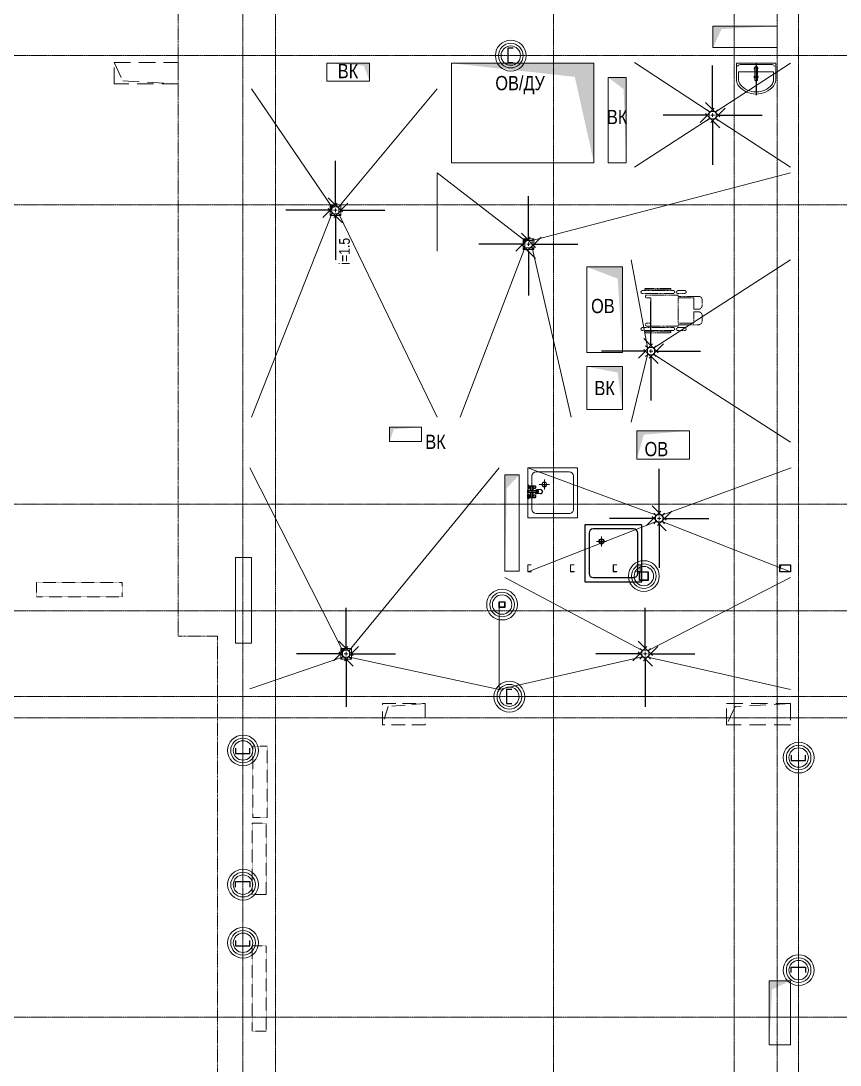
# Model space of a CAD drawing. Header units: millimetres. Extents: x -65509 to 912790, y 446 to 713294.
# Drawn here: x 159882 to 171382, y 302401 to 317061 of the extents above; entities that cross this region are included whole.
import ezdxf

# ---------------------------------------------------------------- set-up
doc = ezdxf.new("R2010")
doc.units = ezdxf.units.MM
for name, pattern in [('CENTER2', [28.575000000000003, 19.05, -3.175, 3.175, -3.175]), ('DASHED', [19.049999999999997, 12.7, -6.35]), ('HIDDEN', [9.524999999999999, 6.35, -3.175]), ('HIDDEN2', [4.762499999999999, 3.175, -1.5875])]:
    doc.linetypes.add(name, pattern=pattern)
doc.layers.get('Defpoints').update_dxf_attribs({"color": 250})
for name, color, linetype, lineweight in [('АИ_Оборудование', 250, 'Continuous', 25), ('АИ_Сантехника', 4, 'Continuous', 0), ('АР_Отверстия', 250, 'Continuous', 9), ('АР_Сантехника_МГН', 4, 'Continuous', 0), ('ВК_Шахты', 250, 'Continuous', 9), ('КМ_Фахверки', 250, 'Continuous', 25), ('ОВ_Классы', 250, 'Continuous', 0), ('ОВ_Кондиционирование', 250, 'Continuous', 25), ('ОВ_Шахты', 250, 'Continuous', 5), ('РД_Оси_100', 250, 'Continuous', 0), ('РД_Разуклонка к трапам', 124, 'Continuous', 0)]:
    doc.layers.add(name, color=color, linetype=linetype, lineweight=lineweight)
doc.layers.add('АР_Делит', color=250, linetype='Continuous', lineweight=0, plot=False)
doc.layers.add('АР_Отопительные приборы', color=1, linetype='HIDDEN2', lineweight=0, true_color=0xff0000)
doc.styles.add('style1', font='ARIALN.TTF')
doc.dimstyles.new('scale_100', dxfattribs={"dimtxt": 250, "dimasz": 125, "dimexe": 60, "dimexo": 100, "dimgap": 30, "dimtad": 1, "dimdec": 0, "dimdsep": 46, "dimtxsty": 'style1', "dimblk": 'OBLIQUE', "dimcen": 150, "dimdle": 60, "dimclrd": 256, "dimclre": 256, "dimclrt": 256, "dimadec": 0, "dimazin": 0, "dimtfac": 1, "dimtdec": 0, "dimtmove": 1, "dimatfit": 3, "dimldrblk": 'OBLIQUE', "dimfxl": 1, "dimtolj": 1, "dimtzin": 0, "dimarcsym": 0})

# ---------------------------------------------------------------- blocks, each defined once
blk = doc.blocks.new('_Oblique')
at = {"color": 0, "linetype": 'ByBlock', "lineweight": -2}
blk.add_line((-0.5, -0.5), (0.5, 0.5), dxfattribs=at)
blk = doc.blocks.new('A$Cd7e03b91')
at = {"layer": 'РД_Разуклонка к трапам', "lineweight": 0}
for p, q in [((-100, 100), (-150, 150)), ((-50, 0), (50, 0)), ((0, -50), (0, 50)), ((100, 100), (150, 150)), ((-100, -100), (-150, -150)), ((100, -100), (150, -150))]:
    blk.add_line(p, q, dxfattribs=at)
blk.add_lwpolyline([(-100, 100), (100, 100), (100, -100), (-100, -100), (-100, 100)], dxfattribs=at)
blk.add_lwpolyline([(-100, 100), (100, 100), (100, -100), (-100, -100), (-100, 100)], dxfattribs=at)
blk = doc.blocks.new('otv пунктир')
at = {"linetype": 'HIDDEN', "ltscale": 0.07}
blk.add_lwpolyline([(0, 0), (0, 1), (1, 1), (1, 0)], close=True, dxfattribs=at)
blk.add_lwpolyline([(0, 1), (0.1346485690010013, 0.1365770192314812), (1, 0)], dxfattribs=at)
blk = doc.blocks.new('СОШ_2200_АР_ОСИ_М100_28.05.24')
at = {"layer": 'АР_Делит', "color": 5, "linetype": 'DASHED'}
blk.add_lwpolyline([(114955.0000000006, 135155), (114955.0000000003, -355.000000000844), (93595.0364531807, -355), (93595.0364531807, 13854.99999999997), (94145, 13854.99999999997), (94145, 68319.99991821285), (66055, 68319.99991821285), (66055, 13857.73031232829), (83455, 13857.73031232829), (83455, -355.0000000000291), (45245, -355.0000000004948), (45245.00000000003, 13145.00000000018), (44694.99999999991, 13145.00000000018), (44694.99999999991, 26755.00000000066), (45245, 26755.00000000087), (45245, 68319.99999999974), (20455.00000000081, 68319.9999999995), (20454.99993193266, 26754.99999999997), (27955, 26755.0000000009), (27955, 13145.0000000002), (-355.000000000291, 13144.99999999985), (-355.000000000291, 100855.0000081791)], dxfattribs=at)
at = {"layer": 'РД_Оси_100', "linetype": 'CENTER2'}
for p, q in [((49960.00000000001, -6155.00000000088), (49960, 139938.6787630788)), ((71363.99516422104, 19200.00000000009), (33000.00000001711, 19199.99999999993)), ((71363.99516422102, 15000.00000000011), (33000.0000000171, 14999.99999999992)), ((33000, 13499.99999999985), (85055, 13499.99999999997)), ((33000, 7800.000000000087), (85055, 7799.999999999971))]:
    blk.add_line(p, q, dxfattribs=at)
for points in [[(45530.00000000001, 139938.6787630788), (45600, 139538.6787630788), (45600, -6163.457117552549)], [(46060.00000000001, -6163.104953851563), (46060, 139538.6787630788), (46130.00000000001, 139938.6787630788)], [(52499.99999999994, 139938.6787630788), (52500, -5755.00000000088), (52358.27618213845, -6155.00000000088)], [(53100, 139938.6787630788), (53100, -5755.00000000088), (52949.2661963307, -6155.00000000088)], [(53400.00000000023, 70753.90406504992), (53400.00000000023, -5755.00000000088), (53550.00000000004, -6155.00000000088)], [(33000.0000000171, 21300.00000000009), (71363.99516422102, 21300.00000000009)], [(85055, 12300.0000000002), (33500, 12300.00000000008), (33000.00000000002, 12450.00000000003)], [(85055, 11999.99999999997), (33500, 12000.00000000009), (33000.00000000002, 11850.00000000013)]]:
    blk.add_lwpolyline(points, dxfattribs=at)
blk = doc.blocks.new('otv')
at = {"linetype": 'Continuous'}
blk.add_lwpolyline([(0, -1), (0, 0), (1, 0), (1, -1)], close=True, dxfattribs=at)
blk.add_solid([(0, -1), (0, 0), (0.1346485690010013, -0.1365770192314812), (1, 0)], dxfattribs=at)
blk = doc.blocks.new('Ф_пеноблок 200')
at = {"layer": 'АР_Делит', "color": 1}
for radius in [216.3362998572848, 173.0360322494525, 136.2123974336428]:
    blk.add_circle((103.386971889995, -41.92026419425383), radius, dxfattribs=at)
at = {"layer": 'КМ_Фахверки'}
blk.add_lwpolyline([(0, -75), (0, 0), (200, 0), (200, -75)], dxfattribs=at)
blk = doc.blocks.new('Ф_блок 80')
at = {"layer": 'АР_Делит', "color": 1}
for centre, radius in [((40, -40), 216.3362998572848), ((40, -40), 173.0360322494525), ((39.99999989108619, -40.00000007907147), 136.2123975425566)]:
    blk.add_circle(centre, radius, dxfattribs=at)
at = {"layer": 'КМ_Фахверки'}
blk.add_lwpolyline([(0, 0), (80, 0), (80, -80), (0, -80)], close=True, dxfattribs=at)
at = {"layer": 'КМ_Фахверки', "lineweight": 5}
blk.add_lwpolyline([(6, -6), (74, -6), (74, -74), (6, -74)], close=True, dxfattribs=at)
blk = doc.blocks.new('Ф_крпич 120')
at = {"layer": 'АР_Делит', "color": 1}
for centre, radius in [((60, -60), 216.3362998572848), ((60, -60), 173.0360322494525), ((59.99999989108619, -60.00000007907147), 136.2123975425566)]:
    blk.add_circle(centre, radius, dxfattribs=at)
at = {"layer": 'КМ_Фахверки'}
blk.add_lwpolyline([(0, 0), (120, 0), (120, -120), (0, -120)], close=True, dxfattribs=at)
at = {"layer": 'КМ_Фахверки', "lineweight": 5}
blk.add_lwpolyline([(6, -6), (114, -6), (114, -114), (6, -114)], close=True, dxfattribs=at)
blk = doc.blocks.new('ПУЭ_смеситель')
for p, q in [((-182.5, 29.42893218714744), (-128.2296065092087, 26.92891566175967)), ((-113.9999999925494, 23.42893218714744), (-128.0267396196723, 23.42893218714744)), ((-114.7499999925494, 9.999999999068677), (-9.99999999254942, 9.999999999068677)), ((-106.7999999970198, 75.73122551012784), (-106.7999999970198, 52.13122551236302)), ((-104.6000000014901, 79.73122551199049), (-80.59999999403954, 74.13122551050037)), ((-104.6000000014901, 48.13122551236302), (-80.59999999403954, 53.73122551199049)), ((-76.10586937516928, 9.999999999068677), (-76.10586937516928, 26.68125370983034)), ((-73.20000000298023, 76.13122551236302), (-73.20000000298023, 51.73122551199049)), ((-72, 76.13122551236302), (-73.20000000298023, 76.13122551236302)), ((-73.20000000298023, 51.73122551199049), (-72, 51.73122551199049)), ((-72, 76.13122551236302), (-72, 39.13122551236302)), ((-69.79999999701977, 78.93122551124543), (-40.79999999701977, 78.93122551124543)), ((-36.79999999701977, 79.06877448689193), (-38.79999999701977, 76.46877448726445)), ((-38.79999999701977, 9.999999999068677), (-38.79999999701977, 76.93122551124543)), ((-38.79999999701977, 73.86877448763698), (-36.79999999701977, 71.6687744865194)), ((-36.79999999701977, 71.6687744865194), (-38.79999999701977, 68.86877448763698)), ((-36.79999999701977, 60.06877448689193), (-38.79999999701977, 62.86877448763698)), ((-38.79999999701977, 57.86877448763698), (-36.79999999701977, 60.06877448689193)), ((-36.79999999701977, 52.6687744865194), (-38.79999999701977, 55.26877448614687)), ((-30.60000000149012, 79.06877448689193), (-36.79999999701977, 79.06877448689193)), ((-36.79999999701977, 71.6687744865194), (-30.60000000149012, 71.6687744865194)), ((-36.79999999701977, 60.06877448689193), (-30.60000000149012, 60.06877448689193)), ((-30.60000000149012, 52.6687744865194), (-36.79999999701977, 52.6687744865194)), ((-28.39999999850988, 76.46877448726445), (-30.60000000149012, 79.06877448689193)), ((-30.60000000149012, 71.6687744865194), (-28.39999999850988, 73.86877448763698)), ((-30.60000000149012, 71.6687744865194), (-28.39999999850988, 68.86877448763698)), ((-30.60000000149012, 60.06877448689193), (-28.39999999850988, 62.86877448763698)), ((-30.60000000149012, 60.06877448689193), (-28.39999999850988, 57.86877448763698)), ((-28.39999999850988, 55.26877448614687), (-30.60000000149012, 52.6687744865194)), ((-28.39999999850988, 55.26877448614687), (-28.39999999850988, 76.46877448726445)), ((-24.20000000298023, 76.46877448726445), (-28.39999999850988, 76.46877448726445)), ((-24.20000000298023, 55.26877448614687), (-28.39999999850988, 55.26877448614687)), ((-7.399999998509884, 95.06877448689193), (-24.20000000298023, 79.46877448726445)), ((-24.20000000298023, 52.26877448800951), (-24.20000000298023, 79.46877448726445)), ((-7.399999998509884, 36.6687744865194), (-24.20000000298023, 52.26877448800951)), ((-3, 21.99999999906868), (-9.99999999254942, 12.49999999906868)), ((-9.99999999254942, -12.49999999906868), (-9.99999999254942, 12.49999999906868)), ((-7.399999998509884, 36.6687744865194), (-7.399999998509884, 95.06877448689193)), ((-7.399999998509884, 95.06877448689193), (0, 95.06877448689193)), ((0, 36.6687744865194), (-7.399999998509884, 36.6687744865194)), ((-3, -21.99999999906868), (-3, 21.99999999906868)), ((0, 21.99999999906868), (-3, 21.99999999906868)), ((0, 95.06877448689193), (0, 36.6687744865194)), ((0, 21.99999999906868), (0, -21.99999999906868)), ((-182.5, -29.42893218901008), (-128.2456854581833, -27.07088028918952)), ((-113.9999999925494, -23.42893218714744), (-128.0267396196723, -23.42893218714744)), ((-114.7499999925494, -10.00000000093132), (-9.99999999254942, -10.00000000093132)), ((-106.7999999970198, -52.66877448838204), (-106.7999999970198, -76.26877448987216)), ((-104.6000000014901, -48.66877448838204), (-80.59999999403954, -54.26877448800951)), ((-104.6000000014901, -80.26877448800951), (-80.59999999403954, -74.66877448838204)), ((-76.10586937516928, -27.21880268584937), (-76.10586937516928, -10.00000000093132)), ((-73.20000000298023, -52.26877448800951), (-72, -52.26877448800951)), ((-73.20000000298023, -76.66877448838204), (-73.20000000298023, -52.26877448800951)), ((-72, -76.66877448838204), (-73.20000000298023, -76.66877448838204)), ((-72, -76.66877448838204), (-72, -39.66877448838204)), ((-40.79999999701977, -79.4687744891271), (-69.79999999701977, -79.4687744891271)), ((-38.79999999701977, -76.46877448726445), (-40.79999999701977, -79.4687744891271)), ((-38.79999999701977, -76.46877448726445), (-38.79999999701977, -10.00000000093132)), ((-36.79999999701977, -52.66877448838204), (-38.79999999701977, -55.26877448800951)), ((-38.79999999701977, -57.86877448763698), (-36.79999999701977, -60.06877448875457)), ((-36.79999999701977, -60.06877448875457), (-38.79999999701977, -62.86877448763698)), ((-36.79999999701977, -71.66877448838204), (-38.79999999701977, -68.86877448949963)), ((-38.79999999701977, -73.86877448763698), (-36.79999999701977, -71.66877448838204)), ((-36.79999999701977, -79.06877448689193), (-38.79999999701977, -76.46877448726445)), ((-30.60000000149012, -52.66877448838204), (-36.79999999701977, -52.66877448838204)), ((-36.79999999701977, -60.06877448875457), (-30.60000000149012, -60.06877448875457)), ((-36.79999999701977, -71.66877448838204), (-30.60000000149012, -71.66877448838204)), ((-30.60000000149012, -79.06877448689193), (-36.79999999701977, -79.06877448689193)), ((-28.39999999850988, -55.26877448800951), (-30.60000000149012, -52.66877448838204)), ((-30.60000000149012, -60.06877448875457), (-28.39999999850988, -57.86877448763698)), ((-30.60000000149012, -60.06877448875457), (-28.39999999850988, -62.86877448763698)), ((-30.60000000149012, -71.66877448838204), (-28.39999999850988, -68.86877448949963)), ((-30.60000000149012, -71.66877448838204), (-28.39999999850988, -73.86877448763698)), ((-28.39999999850988, -76.46877448726445), (-30.60000000149012, -79.06877448689193)), ((-24.20000000298023, -55.26877448800951), (-28.39999999850988, -55.26877448800951)), ((-28.39999999850988, -76.46877448726445), (-28.39999999850988, -55.26877448800951)), ((-24.20000000298023, -76.46877448726445), (-28.39999999850988, -76.46877448726445)), ((-7.399999998509884, -36.66877448838204), (-24.20000000298023, -52.26877448800951)), ((-24.20000000298023, -79.4687744891271), (-24.20000000298023, -52.26877448800951)), ((-7.399999998509884, -95.06877448875457), (-24.20000000298023, -79.4687744891271)), ((-3, -21.99999999906868), (-9.99999999254942, -12.49999999906868)), ((0, -36.66877448838204), (-7.399999998509884, -36.66877448838204)), ((-7.399999998509884, -36.66877448838204), (-7.399999998509884, -95.06877448875457)), ((0, -95.06877448875457), (-7.399999998509884, -95.06877448875457)), ((0, -21.99999999906868), (-3, -21.99999999906868)), ((0, -95.06877448875457), (0, -36.66877448838204))]:
    blk.add_line(p, q)
for centre, radius, start, end in [((-159.3468185563106, -2.185697667300701e-08), 43.15318144368939, 164.2780406419396, 195.7219817468423), ((-170.7424385591876, 3.207877430133522), 31.31465818286853, 145.7998424106085, 164.2780406835129), ((-177.950355583278, 8.106401758996071), 22.59975092996986, 121.3620210520202, 145.7998424045964), ((-182.5000000036089, 15.57103775575524), 13.8578944313922, 87.3458238283018, 121.3620294024361), ((-106.6931849981192, -0.07106780586764216), 39.80681500188075, 164.3589391241437, 195.6410801057652), ((-117.3045404214063, 2.899874902010197), 28.78740646544668, 145.9442196599561, 164.358939079134), ((-124.0154660663102, 7.435963562107645), 20.68724453227677, 121.500346481606, 145.9442197136088), ((-96.74929544504266, -2.319575287401676e-08), 43.77744418208022, 167.5382324900016, 192.4617945950988), ((-112.2241589404293, 3.419862621842185), 27.9291994618644, 151.9188137093004, 167.5382325429959), ((-121.9641508057248, 8.616424591164105), 16.88964793849572, 127.8245676269188, 151.9188136809524), ((-128.2499999948777, 14.34600111551117), 12.58293107163627, 58.49965351839399, 121.5003414162039), ((-128.0267396229319, 16.42535076240893), 7.003581424735614, 89.99999997331958, 127.824567608491), ((-85.2382839116035, -2.319575287401676e-08), 43.77744418208022, 167.5382324900016, 192.4617945950988), ((-100.7131474032649, 3.419862594688311), 27.92919947136141, 151.9188136544682, 167.5382324900016), ((-82.72255581791978, -2.319575287401676e-08), 43.77744418208022, 167.5382324900016, 192.4617945950988), ((-98.19741931330645, 3.419862621842185), 27.9291994618644, 151.9188137093004, 167.5382325429959), ((-110.453139264835, 8.616424591164105), 16.88964793849572, 127.8245676269188, 151.9188136809524), ((-107.9374111786019, 8.616424591164105), 16.88964793849572, 127.8245676269188, 151.9188136809524), ((-108.2534265053691, -1.344596967101097e-08), 13.74657349463087, 163.2847335457607, 196.7152613807306), ((-132.4845339394524, 7.435963524476392), 20.68724456737501, 50.63160309464651, 58.49965355714773), ((-111.4455466242507, 0.9586090913799126), 10.41362250950752, 144.057888093508, 163.2847335631702), ((-116.5157280857675, 16.42535077329376), 7.003581413853252, 90.0000000066701, 127.8245676351816), ((-113.4682074813172, 2.425038218148984), 7.915308812922248, 119.7405826175196, 144.057888112358), ((-113.9999999930151, 16.42535077329376), 7.003581413853681, 52.17543236481841, 127.8245922627086), ((-114.7499999929569, 4.668565848871367), 5.331434150201791, 90, 119.7405826257411), ((-53.24149377574213, 62.62500145848026), 56.97348200760475, 157.8224616123694, 178.6862715604312), ((-53.24149377067806, 65.23744956680457), 56.97348201264573, 181.3137284379017, 202.1775383876306), ((-120.0625888139475, 8.616424591164105), 16.88964793849514, 28.08118631904756, 52.17543237308125), ((-102.0636363612139, 75.7312255151337), 4.736363635805901, 122.378412574773, 180.000000060031), ((-102.0636363629019, 52.13122550828848), 4.736363634117879, 179.9999999499742, 237.6215874409581), ((-98.8976174253039, 83.96834723837674), 7.104249965301296, 178.6862715304045, 216.613976870743), ((-98.8976174253039, 43.89410378597677), 7.104249965301296, 143.386023129257, 181.3137284695955), ((-121.5988505817368, -121.7090044133365), 206.4304347603278, 77.12470520286816, 85.66633160479618), ((-121.5988505692221, 249.5714554367587), 206.4304347584471, 274.3336683885213, 282.8752947902579), ((-129.8025806783116, 3.419862624490634), 27.92919945979208, 13.6270313077536, 28.08118628883591), ((-98.49999999918509, 173.5562255140394), 94.02308559823273, 266.2801698922718, 279.9330539428374), ((-98.50000000698492, -45.69377449061722), 94.02308559865607, 80.06694605037673, 93.71983010104509), ((-85.5818181753275, 64.5494073322916), 10.79952554474795, 356.7185058220798, 62.52899166637046), ((-85.58181817823788, 63.31304369206191), 10.79952554774313, 297.4710083407162, 3.281494187932815), ((-92.92857142537832, 39.13122551236302), 20.92857142857143, 323.4959790717169, 0), ((-77.35263157618465, 75.74701499307412), 4.170367694329414, 5.286081039592963, 65.14910472370424), ((-77.35263157775626, 52.11543603034806), 4.170367695808536, 294.8508952983075, 354.7139189755046), ((-69.79999999894062, 76.66693979635602), 2.264285714889411, 89.99999995330926, 193.685546776968), ((-40.79999999701977, 76.93122551124543), 2, 0, 90), ((-170.7424385591876, -3.207877430133522), 31.31465818286882, 195.7219593164871, 214.2001575893915), ((-177.950355583278, -8.106401758996071), 22.59975092996297, 214.2001575954036, 238.6379789479799), ((-182.4999999988358, -15.5710377022333), 13.85789448677679, 238.6379789479799, 270), ((-182.5000000018044, -15.57103764748899), 13.85789454151908, 270.0000000066701, 274.9773532664335), ((-117.3045404214063, -3.04201052771532), 28.78740646545401, 195.641060920866, 214.0557803400439), ((-124.0154660706175, -7.578099186881445), 20.68724452923356, 214.0557802959884, 238.4996535268326), ((-112.2241589472396, -3.419862622773508), 27.92919945541346, 192.4617674621587, 208.0811862962907), ((-121.9641508013592, -8.616424592095427), 16.88964794190795, 208.081186309729, 232.1754323570669), ((-128.2499999943539, -14.48813671385869), 12.58293109899387, 238.4996535414169, 301.5003612634798), ((-128.0267396256677, -16.42535076334025), 7.003581423807191, 232.1754324161892, 270.0000000533608), ((-100.7131474100752, -3.419862595619634), 27.92919946490864, 192.4617675150631, 208.0811863473955), ((-98.19741932011675, -3.419862622773508), 27.92919945541346, 192.4617674621587, 208.0811862962907), ((-110.4531392604695, -8.616424592095427), 16.88964794190795, 208.081186309729, 232.1754323570669), ((-107.9374111742363, -8.616424592095427), 16.88964794190795, 208.081186309729, 232.1754323570669), ((-132.4845339388121, -7.57809914732934), 20.68724456788568, 301.5003464346314, 309.9849846573513), ((-111.4455466242507, -0.9586090932425577), 10.41362250950755, 196.7152664368298, 215.942111906492), ((-116.5157280885032, -16.42535077422508), 7.003581412922358, 232.1754323832462, 270.0000000200103), ((-113.4682074856246, -2.425038219080307), 7.915308809988732, 215.9421119103228, 240.2594174048699), ((-113.9999999985448, -16.42535076334025), 7.003581423807191, 232.1754324161892, 307.8245548150397), ((-114.7499999894644, -4.66856584980269), 5.331434151128633, 240.2594173361502, 269.9999999666495), ((-53.24149377067806, -65.7749985428236), 56.97348201264573, 157.8224616123694, 178.6862715620983), ((-53.24149377574213, -63.16255043449928), 56.97348200760475, 181.3137284395688, 202.1775383876306), ((-120.0625888183131, -8.616424592095427), 16.889647941909, 307.8245676429331, 331.918813690271), ((-102.0636363629019, -52.66877448430751), 4.736363634117879, 122.3784125590419, 180.0000000500258), ((-102.0636363645899, -76.26877449301537), 4.736363632429857, 179.9999999616469, 237.621587449399), ((-98.8976174253039, -44.43165276199579), 7.104249965301296, 178.6862715304045, 216.613976870743), ((-98.8976174253039, -84.50589621439576), 7.104249965301296, 143.386023129257, 181.3137284695955), ((-121.5988505692221, -250.1090044127777), 206.4304347584471, 77.12470520974213, 85.66633161147871), ((-121.5988505817368, 121.1714554373175), 206.4304347603278, 274.3336683952038, 282.8752947971319), ((-129.8025806709775, -3.419862625421956), 27.92919945288336, 331.9188137074367, 346.37296868709), ((-98.49999999918509, 45.15622551366687), 94.02308559823273, 266.2801698922718, 279.9330539428374), ((-98.49999999918509, -174.0937744900584), 94.02308559823273, 80.06694605716258, 93.7198301077282), ((-85.58181817823788, -63.85059266808094), 10.79952554774313, 356.7185058120672, 62.52899165928385), ((-85.58181817678269, -65.08695630924194), 10.79952554624554, 297.4710083407162, 3.281494182914575), ((-92.92857142537832, -39.66877448838204), 20.92857142857143, 0, 36.50402092828312), ((-77.35263157775626, -52.65298500636709), 4.170367695808536, 5.286081024495422, 65.14910470169242), ((-77.35263157618465, -76.28456396909314), 4.170367694329414, 294.8508952762958, 354.7139189604071), ((-69.79999999824213, -77.20448877330637), 2.264285715820733, 166.314453204125, 270.0000000333505)]:
    blk.add_arc(centre, radius, start, end)
blk = doc.blocks.new('Поддон 600х600')
at = {"lineweight": 0}
for p, q in [((139.0986131285404, -199.9999999999964), (260.9013868715351, -199.9999999999964)), ((199.9999999999941, -260.9013868714937), (199.9999999999941, -139.098613128499))]:
    blk.add_line(p, q, dxfattribs=at)
blk.add_lwpolyline([(600, -600), (600, 0), (0, 0), (0, -600)], close=True)
blk.add_lwpolyline([(550, -500), (549.9999999999854, -99.99999999998545, 0.4142135623730924), (499.9999999999854, -49.99999999998545), (100, -50, 0.4142135623730941), (50, -100), (50, -499.9999999999854, 0.414213562373094), (100, -549.9999999999854), (500, -550, 0.4142135623730999)], format="xyb", close=True)
for radius in [30, 25]:
    blk.add_circle((199.9999999999941, -199.9999999999964), radius)
blk = doc.blocks.new('Коляска')
at = {"layer": 'АИ_Сантехника', "linetype": 'DASHED', "lineweight": 0}
for p, q in [((-310.8867797249986, 71.74050530249224), (-310.8867797249986, -273.5093493401691)), ((-290.8867797249986, -273.5093493401691), (-290.8867797249986, 71.74050530249224)), ((-279.842217419704, 116.6155779811634), (-279.842217419704, -318.3844220188366)), ((-239.842217419704, -318.3844220188366), (-239.842217419704, 116.6155779811634)), ((-217.5, 55), (-217.5, -385)), ((-177.5, 0), (-177.5, 55)), ((177.5, 0), (-177.5, 0)), ((177.5, 55), (177.5, 0)), ((217.5, -385), (217.5, 55)), ((239.842217419704, 116.6155779811634), (239.842217419704, -318.3844220188366)), ((279.842217419704, -318.3844220188366), (279.842217419704, 116.6155779811634)), ((290.8867797249986, 71.74050530249224), (290.8867797249986, -273.5093493401691)), ((310.8867797249986, -273.5093493401691), (310.8867797249986, 71.74050530249224)), ((-279.842217419704, -383.3844220188366), (-279.842217419704, -478.3844220188366)), ((-239.842217419704, -478.3844220188366), (-239.842217419704, -383.3844220188366)), ((-217.5, -385), (-199.0337071374524, -385)), ((-199.0337071374524, -385), (-199.0337071374524, -671.7326740464559)), ((-179.0337071374524, -606.7326740464559), (-179.0337071374524, -385)), ((-179.0337071374524, -385), (179.0337071374524, -385)), ((179.0337071374524, -385), (179.0337071374524, -606.7326740464559)), ((199.0337071374524, -671.7326740464559), (199.0337071374524, -385)), ((199.0337071374524, -385), (217.5, -385)), ((239.842217419704, -383.3844220188366), (239.842217419704, -478.3844220188366)), ((279.842217419704, -478.3844220188366), (279.842217419704, -383.3844220188366)), ((-19.03370713745244, -606.7326740464559), (-179.0337071374524, -606.7326740464559)), ((-149.0337071374524, -721.7326740464559), (-69.03370713745244, -721.7326740464559)), ((-19.03370713745244, -671.7326740464559), (-19.03370713745244, -606.7326740464559)), ((179.0337071374524, -606.7326740464559), (19.03370713745244, -606.7326740464559)), ((19.03370713745244, -606.7326740464559), (19.03370713745244, -671.7326740464559)), ((69.03370713745244, -721.7326740464559), (149.0337071374524, -721.7326740464559))]:
    blk.add_line(p, q, dxfattribs=at)
for centre, radius, start, end in [((-300.8867797249986, 71.74050530249224), 10, 0, 180), ((-259.842217419704, 116.6155779811634), 20.00000000000003, 0, 180), ((-197.5, 55), 20.00000000000002, 0, 180), ((197.5, 55), 20.00000000000001, 0, 180), ((259.842217419704, 116.6155779811634), 20.00000000000006, 0, 180), ((300.8867797249986, 71.74050530249224), 9.999999999999943, 0, 180), ((-300.8867797249986, -273.5093493401691), 10.00000000000006, 180, 0), ((300.8867797249986, -273.5093493401691), 9.999999999999938, 180, 0), ((-259.842217419704, -318.3844220188366), 20.00000000000009, 180, 0), ((-259.842217419704, -383.3844220188366), 20.00000000000009, 0, 180), ((259.842217419704, -318.3844220188366), 20, 180, 0), ((259.842217419704, -383.3844220188366), 20, 0, 180), ((-259.842217419704, -478.3844220188366), 20.00000000000006, 180, 0), ((259.842217419704, -478.3844220188366), 20.00000000000006, 180, 0), ((-149.0337071374524, -671.7326740464559), 50.00000000000009, 180, 270), ((-69.03370713745244, -671.7326740464559), 50.00000000000002, 270, 0), ((69.03370713745244, -671.7326740464559), 50.00000000000014, 180, 270), ((149.0337071374524, -671.7326740464559), 49.99999999999999, 270, 0)]:
    blk.add_arc(centre, radius, start, end, dxfattribs=at)
blk = doc.blocks.new('800х800')
at = {"lineweight": 0}
for p, q in [((-304.3849513500754, -233.3333333333285), (-162.2817153165815, -233.3333333333285)), ((-233.3333333333285, -162.2817153166325), (-233.3333333333285, -304.3849513501264))]:
    blk.add_line(p, q, dxfattribs=at)
blk.add_lwpolyline([(-800, -800), (0, -800), (0, 0), (-800, 0)], close=True)
blk.add_lwpolyline([(-683.3333333333321, -741.6666666666642), (-116.6666666666497, -741.6666666666497, 0.4142135623730924), (-58.33333333331757, -683.3333333333139), (-58.33333333333212, -116.6666666666642, 0.4142135623730941), (-116.6666666666679, -58.33333333333576), (-683.3333333333176, -58.33333333333576, 0.414213562373094), (-741.6666666666497, -116.6666666666642), (-741.6666666666679, -683.3333333333358, 0.4142135623730999)], format="xyb", close=True)
for radius in [35, 29.16666666666667]:
    blk.add_circle((-233.3333333333285, -233.3333333333285), radius)
blk = doc.blocks.new('Раковина 550х435')
for points in [[(-321.8513167647301, -242.7284029079007, -0.4599515512782962), (-321.8513167647294, 242.7284029079015)], [(-302.8053204673134, -219.5403326220478, -0.458636919019118), (-302.8053204673148, 219.5403326220469)]]:
    blk.add_lwpolyline(points, format="xyb")
for points in [[(-241.7524426688397, 275), (3.429011037612589e-14, 275), (-3.429011037612589e-14, -275), (-241.7524426688396, -274.9999999999999)], [(-240.1993219264939, 245), (-120, 245), (-120.0000000000001, -245), (-240.1993219264936, -244.9999999999999)], [(-20.00000000000003, -224.6736953898802), (-19.99999999999997, 224.6736953898792)], [(-3.367778697655222e-14, -275), (3.367778697655222e-14, 275)]]:
    blk.add_lwpolyline(points)
for centre, radius, start, end in [((-226.7020448373074, 122.1050964081037), 153.633870026315, 95.62186912958452, 128.2668474387144), ((-226.7020448373074, 122.1050964081037), 123.633870026315, 95.62186912958452, 128.2668474387144), ((-59.58221316679078, 221.6612836865716), 39.69667773821248, 4.35211642188104, 73.11896118203722), ((-193, 2.363568322354392e-14), 27, 47.79455359626771, 132.2054464037327), ((-70, 8.572527594031473e-15), 27, 227.7945535962678, 132.2054464037322), ((-193, 2.363568322354392e-14), 27, 227.7945535962677, 312.2054464037324), ((-226.7020448373074, -122.1050964081036), 153.633870026315, 231.7331525612856, 264.3781308704155), ((-226.7020448373074, -122.1050964081036), 123.633870026315, 231.7331525612856, 264.3781308704155), ((-59.58221316679078, -221.6612836865716), 39.69667773821248, 286.8810388179628, 355.647883578119)]:
    blk.add_arc(centre, radius, start, end)
blk.add_open_spline([(-232.3061287452347, 20.00000000000004), (-233.1115786652142, 20.00000000000004), (-233.9404531303584, 19.91559125863688), (-235.5957360606678, 19.56087190055443), (-236.4215440071045, 19.29063794306117), (-238.0218187149546, 18.57213048151308), (-238.79606173637, 18.12426233862983), (-240.688241701553, 16.76865589639219), (-241.7406148163083, 15.74570241042662), (-243.5716027459667, 13.43795257303149), (-244.3514848122192, 12.15334846086545), (-245.6287633327693, 9.446611986673387), (-246.1263211759053, 8.024882766269927), (-246.8556959149198, 5.164857319074671), (-247.0877373907956, 3.727225509792273), (-247.2720479228917, 1.569027306335812), (-247.3036818266789, 0.8188779294757937), (-247.3081762099706, -0.6055099926329193), (-247.2844265561704, -1.309012991148438), (-247.1780488481053, -2.744462613280394), (-247.095391780022, -3.473864651104742), (-246.7098986237765, -5.932358330843641), (-246.25864855207, -7.688011703252565), (-244.9450762948842, -11.06326811314492), (-244.0824456646043, -12.68139970430989), (-242.1519378054463, -15.28967959941068), (-241.1521600279162, -16.3405596380402), (-238.9308456450725, -18.08782719607394), (-237.7078441118722, -18.78215953323143), (-235.4105227985156, -19.63230734465525), (-234.355099616251, -19.86562824573464), (-233.1605989927718, -19.96978852661816), (-233.0008748342872, -19.98038832820488), (-232.7876064169917, -19.99018823983013), (-232.733454053108, -19.99229761655597), (-232.5712573664593, -19.99748870099625), (-232.4634735951222, -19.9994331572994), (-232.3402186140935, -19.99996099130271), (-232.3243555591395, -19.99999653444336), (-232.3056954103068, -20.00000032939593), (-232.2809211362451, -19.99999999999996), (-232.2372390646768, -19.99999999999996), (-232.2153942522347, -19.99999999999996), (-232.1498484849346, -19.99999999999996), (-232.1061362001029, -19.99999999999996), (-231.9749540257124, -19.99999999999996), (-231.8874388162585, -19.99999999999996), (-231.6247119083159, -19.99999999999996), (-231.4493189302464, -19.99999999999996), (-230.9224148777148, -19.99999999999996), (-230.5701786849294, -19.99999999999996), (-229.5105696332803, -19.99999999999996), (-228.8002963011237, -19.99999999999996), (-226.6578744114821, -19.99999999999996), (-225.2141239608255, -19.99999999999997), (-220.836465036169, -19.99999999999997), (-217.8561489894825, -19.99999999999997), (-208.7295705586763, -19.99999999999997), (-202.39767788381, -19.99999999999997), (-182.6594786962243, -19.99999999999998), (-168.5106510205184, -19.99999999999998), (-150.217603311503, -19.99999999999998), (-147.0204343403735, -19.99999999999998), (-137.2999959615781, -19.99999999999998), (-130.6477950885056, -19.99999999999999), (-110.1754666076612, -19.99999999999999), (-95.83961313826252, -19.99999999999999), (-77.79296727854653, -19.99999999999999), (-74.74196497674144, -19.99999999999999), (-71.4556053801635, -19.99999999999999), (-71.24796599031528, -19.99999999999999), (-70.90716468877217, -19.99999999999999), (-70.7740774051567, -19.99999999999999), (-70.5335497372159, -19.99999999999999), (-70.42612747376694, -19.99999999999999), (-70.25657222833934, -19.99999999999999), (-70.19446171796595, -19.99999999999999), (-70.10705271121103, -19.99999999999999), (-70.08176361589828, -19.99999999999999), (-70.03151939839428, -19.99999999999999), (-70.000585142925, -20.00000011516786), (-69.99409557614206, -19.99999958318046), (-69.98983010330394, -19.99999786930686), (-69.97703199335763, -19.99998863167135), (-69.9684976648155, -19.99997701189388), (-69.94288793958076, -19.99992574251662), (-69.92580580324838, -19.99986968285863), (-69.87453264585713, -19.99963565627341), (-69.84031487590192, -19.99939184151559), (-69.73755627010058, -19.99839535477766), (-69.66891013029064, -19.99737763662845), (-69.46256438535954, -19.99325121972721), (-69.32445732672669, -19.98906919291935), (-68.90862214081454, -19.97212744750554), (-68.62937798467969, -19.95497080758555), (-67.78658211068465, -19.88513615264299), (-67.2179366774783, -19.81406654317504), (-65.50077760379695, -19.52192191002367), (-64.34069330279179, -19.22127491225895), (-62.04878482751778, -18.39193678834802), (-60.91728044963266, -17.86306178358877), (-58.74910140903177, -16.5831858100512), (-57.71283247204124, -15.8321984192518), (-55.79780034472963, -14.13967883647014), (-54.91938691842886, -13.19838681260087), (-53.36693484038307, -11.17870514715497), (-52.6930588821114, -10.10070293013289), (-51.57260818552253, -7.873096052798234), (-51.12596781983618, -6.723880437252471), (-50.45746462474419, -4.419159419980368), (-50.23537064115015, -3.263919922033576), (-50.0480623334058, -1.517627846803079), (-50.01174119458044, -0.9093552742419727), (-49.99665875409472, 0.05864074740178926), (-50.00103806368662, 0.4258055156853957), (-50.03092594529409, 1.172974963488371), (-50.05651495596821, 1.550245385070746), (-50.16709977729415, 2.690630888473331), (-50.28601244768073, 3.462415634341108), (-50.77253557958593, 5.706342024041012), (-51.26931042492222, 7.188598111450263), (-52.63617354441041, 10.05048285337779), (-53.50655316272409, 11.4288356071559), (-55.57276962441388, 13.94658006821768), (-56.76793622605176, 15.0847264163284), (-59.37453085494658, 17.02163001069013), (-60.78464203645866, 17.819905588545), (-63.6823017056248, 19.04097019172371), (-65.16865729201346, 19.46421315109777), (-66.87073841882037, 19.75518786412786), (-67.11098070560507, 19.79171243800508), (-67.82904184718296, 19.88768954773279), (-68.3041790284269, 19.93353418564757), (-68.88407989370667, 19.96914817068584), (-68.99383955820502, 19.97497546390459), (-69.3221921046583, 19.98971212723949), (-69.53985774612846, 19.99587589248511), (-69.8368718344064, 19.99949770144976), (-69.91741374652891, 19.99999085650056), (-69.99870011106103, 19.99999998007861), (-69.99601744290435, 20.00000000000001), (-70.01721671752207, 20.00000000000001), (-70.02781602693567, 20.00000000000001), (-70.05961297149057, 20.00000000000001), (-70.08080962294605, 20.00000000000001), (-70.1443956425692, 20.00000000000001), (-70.1867810759935, 20.00000000000001), (-70.31392163729295, 20.00000000000001), (-70.39866102619467, 20.00000000000001), (-70.65281623700596, 20.00000000000001), (-70.82216910302176, 20.00000000000001), (-71.32997587749408, 20.00000000000001), (-71.66817796237545, 20.00000000000001), (-72.68177692271901, 20.00000000000001), (-73.35616650388064, 20.00000000000001), (-75.37530607016336, 20.00000000000001), (-76.7160268780823, 20.00000000000001), (-80.7220725930305, 20.00000000000001), (-83.37128079125112, 20.00000000000001), (-91.25443855067836, 20.00000000000001), (-96.42392127665038, 20.00000000000001), (-111.6745021136281, 20.00000000000002), (-121.4977328836954, 20.00000000000002), (-149.9359558301439, 20.00000000000002), (-167.5194786427717, 20.00000000000002), (-201.5910207430404, 20.00000000000003), (-217.7838273346536, 20.00000000000003), (-232.3061287452347, 20.00000000000004)], degree=3, knots=[0, 0, 0, 0, 0.1533651303007718, 0.1533651303007718, 0.3067302606015437, 0.3067302606015437, 0.4600953909023155, 0.4600953909023155, 0.7032564080266374, 0.7032564080266374, 0.9464174251509592, 0.9464174251509592, 1.189578442275281, 1.189578442275281, 1.432739459399603, 1.432739459399603, 1.565544504361586, 1.565544504361586, 1.691124763982664, 1.691124763982664, 1.816705023603742, 1.816705023603742, 2.111191965418478, 2.111191965418478, 2.405678907233214, 2.405678907233214, 2.645117747236106, 2.645117747236106, 2.884556587238998, 2.884556587238998, 3.077844193964946, 3.077844193964946, 3.107789179560292, 3.107789179560292, 3.118000606041389, 3.118000606041389, 3.138423459003582, 3.138423459003582, 3.141442064789617, 3.141442064789617, 3.141976324869107, 3.141976324869107, 3.142510584948597, 3.142510584948597, 3.143579105107577, 3.143579105107577, 3.145716145425536, 3.145716145425536, 3.149990226061454, 3.149990226061454, 3.15853838733329, 3.15853838733329, 3.175634709876963, 3.175634709876963, 3.209827354964309, 3.209827354964309, 3.278212645139, 3.278212645139, 3.414983225488383, 3.414983225488383, 3.688524386187148, 3.688524386187148, 3.745516889221097, 3.745516889221097, 3.859501895288995, 3.859501895288995, 4.087471907424791, 4.087471907424791, 4.133346031145644, 4.133346031145644, 4.13643792672898, 4.13643792672898, 4.138417711087681, 4.138417711087681, 4.140014582696246, 4.140014582696246, 4.140937421009691, 4.140937421009691, 4.141313070638213, 4.141313070638213, 4.141683704260243, 4.141683704260243, 4.142394248389034, 4.142394248389034, 4.143815336646615, 4.143815336646615, 4.146657513161779, 4.146657513161779, 4.152341866192105, 4.152341866192105, 4.163710572252758, 4.163710572252758, 4.186447984374063, 4.186447984374063, 4.231922808616674, 4.231922808616674, 4.322872457101896, 4.322872457101896, 4.50477175407234, 4.50477175407234, 4.686671051042785, 4.686671051042785, 4.868570348013229, 4.868570348013229, 5.050469644983673, 5.050469644983673, 5.232368941954118, 5.232368941954118, 5.414268238924562, 5.414268238924562, 5.596167535895006, 5.596167535895006, 5.695139442487693, 5.695139442487693, 5.756436918511694, 5.756436918511694, 5.817734394535695, 5.817734394535695, 5.940329346583699, 5.940329346583699, 6.1724782196526, 6.1724782196526, 6.404627092721501, 6.404627092721501, 6.636775965790402, 6.636775965790402, 6.868924838859304, 6.868924838859304, 7.101073711928205, 7.101073711928205, 7.139346114676192, 7.139346114676192, 7.215890920172166, 7.215890920172166, 7.233819189153292, 7.233819189153292, 7.269675727115543, 7.269675727115543, 7.283060642830533, 7.283060642830533, 7.283218065213291, 7.283218065213291, 7.283375487596048, 7.283375487596048, 7.283690332361564, 7.283690332361564, 7.284320021892596, 7.284320021892596, 7.285579400954661, 7.285579400954661, 7.288098159078789, 7.288098159078789, 7.293135675327046, 7.293135675327046, 7.30321070782356, 7.30321070782356, 7.323360772816587, 7.323360772816587, 7.363660902802642, 7.363660902802642, 7.444261162774751, 7.444261162774751, 7.605461682718969, 7.605461682718969, 7.927862722607407, 7.927862722607407, 8.283185307179586, 8.283185307179586, 8.283185307179586, 8.283185307179586])
at = {"layer": 'Defpoints'}
blk.add_line((-193, -32.39999999999961), (-193, 32.39999999999966), dxfattribs=at)
blk.add_lwpolyline([(0, 0), (-450, 5.510910596163089e-14)], dxfattribs=at)
blk = doc.blocks.new('Bottom_R_1200')
at = {"layer": 'АР_Отопительные приборы'}
blk.add_lwpolyline([(-599.999999999998, -99.9999999999909), (600.0000000000018, -99.9999999999909), (600.0000000000018, 100.0000000000091), (-599.999999999998, 100.0000000000091)], close=True, dxfattribs=at)
blk = doc.blocks.new('Bottom_R_1000')
at = {"layer": 'АР_Отопительные приборы'}
blk.add_lwpolyline([(-499.9999999999995, -99.99999999999818), (500.0000000000018, -99.99999999999818), (500.0000000000018, 100.0000000000018), (-499.9999999999995, 100.0000000000018)], close=True, dxfattribs=at)

msp = doc.modelspace()

# ---------------------------------------------------------------- linework, layer by layer
at = {"layer": 'АР_Делит'}
msp.add_lwpolyline([(162897.1585620556, 309526.7333117314), (163117.1585620558, 309526.7333117314), (163117.1585620558, 308326.7333117314), (162897.1585620556, 308326.7333117314)], close=True, dxfattribs=at)
at = {"layer": 'АР_Делит', "lineweight": 0}
for points in [[(167047.1585620559, 309426.7333117316), (167047.1585620559, 309424.2721311494), (166999.6197426382, 309424.2721311494), (166999.6197426382, 309329.1944923138), (167047.1585620559, 309329.1944923138), (167047.1585620559, 309326.7333117316), (166997.1585620559, 309326.7333117316), (166997.1585620559, 309426.7333117316), (167047.1585620559, 309426.7333117316)], [(167647.1585620559, 309426.7333117316), (167647.1585620559, 309424.2721311494), (167599.6197426382, 309424.2721311494), (167599.6197426382, 309329.1944923138), (167647.1585620559, 309329.1944923138), (167647.1585620559, 309326.7333117316), (167597.1585620559, 309326.7333117316), (167597.1585620559, 309426.7333117316), (167647.1585620559, 309426.7333117316)], [(168247.1585620559, 309426.7333117317), (168247.1585620559, 309424.2721311494), (168199.6197426382, 309424.2721311494), (168199.6197426382, 309329.1944923138), (168247.1585620559, 309329.1944923138), (168247.1585620559, 309326.7333117316), (168197.1585620559, 309326.7333117316), (168197.1585620559, 309426.7333117317), (168247.1585620559, 309426.7333117317)], [(168527.1582914425, 309426.7333117317), (168527.1582914425, 309424.2721311494), (168574.6971108603, 309424.2721311494), (168574.6971108603, 309329.1944923139), (168527.1582914425, 309329.1944923139), (168527.1582914425, 309326.7333117317), (168577.1582914425, 309326.7333117317), (168577.1582914425, 309426.7333117317), (168527.1582914425, 309426.7333117317)]]:
    msp.add_lwpolyline(points, dxfattribs=at)
at = {"layer": 'РД_Разуклонка к трапам', "ltscale": 2}
for points in [[(168497.1586447621, 316476.7329245654), (169542.1590341869, 315786.7320530378), (169642.1590341869, 315786.7320530378), (170687.1585620559, 316466.7318147485)], [(163117.1585620558, 316106.7285735172), (164247.1586447622, 314451.7285735171), (164347.1586447622, 314451.7285735171), (165727.158644762, 316106.7285735172)], [(168497.1586447963, 315006.7348150532), (169542.1590341869, 315686.7320530378), (169642.1590341869, 315686.7320530378), (170687.15896291, 315006.7348118877)], [(165727.158644762, 314926.7347993643), (165727.1586422821, 313826.7332896625)], [(170687.1586470728, 314926.7333040037), (167057.4945210278, 313976.7333022957), (166957.4941091147, 313976.7333022957), (165727.1586447982, 314926.7348150532)], [(163117.1585620558, 311496.7285735164), (164247.1586447622, 314351.7285735171), (164347.1586447622, 314351.7285735171), (165727.158644762, 311496.7285735164)], [(166047.1593081363, 311496.7329245646), (166957.4943155036, 313876.7333022957), (167057.4943155036, 313876.7333022957), (167607.157631461, 311496.7329245646)], [(168447.1585629092, 313706.7332958025), (168676.47955006, 312474.8924956131), (168776.47955006, 312474.8924956131), (170687.1584794048, 313706.733440059)], [(168447.1585629092, 311426.7289604418), (168676.47955006, 312374.8924956131), (168776.47955006, 312374.8924956131), (170687.1584802036, 311146.7289604418)], [(163097.1585620558, 310786.7333117307), (164397.1582914423, 308226.7285735171), (164497.1582914423, 308226.7285735171), (166597.1585620559, 310786.7333117307)], [(166997.158603409, 310786.7333117309), (168792.1588007692, 310126.73300211), (168892.1588007692, 310126.73300211), (170697.1586447621, 310786.7329245646)], [(166997.1585620559, 309326.7333117316), (168792.1588007692, 310026.73300211), (168892.1588007692, 310026.73300211), (170687.1582911027, 309326.7333117316)], [(166677.1586447621, 309246.728591003), (168597.3685579257, 308226.7285735171), (168697.3685579257, 308226.7285735171), (170687.1582922998, 309246.7329488812)], [(166597.1584061226, 308826.7332960427), (166597.1584061226, 307676.7331471707)], [(163097.1585620558, 307685.8558505257), (164397.1582914423, 308126.7285735171), (164497.1582914423, 308126.7285735171), (166597.1584061226, 307676.7331471707)], [(166597.1584061226, 307676.7331471707), (168583.2397278459, 308126.7285735171), (168683.2397278459, 308126.7285735171), (170687.1585620563, 307676.7332960427)]]:
    msp.add_lwpolyline(points, dxfattribs=at)

# ---------------------------------------------------------------- block references
at = {"layer": 'АИ_Оборудование', "xscale": -1}
msp.add_blockref('ПУЭ_смеситель', (166997.1552812118, 310451.6464435537), dxfattribs=at)
at = {"layer": 'АИ_Оборудование', "rotation": 89.99999890307618}
msp.add_blockref('800х800', (167799.1021166282, 309986.7333117307), dxfattribs=at)
at = {"layer": 'АИ_Сантехника', "xscale": -1, "rotation": 270}
msp.add_blockref('Раковина 550х435', (170203.2017250831, 316466.7330957621), dxfattribs=at)
at = {"layer": 'АР_Делит', "xscale": -1.166666666666667, "yscale": 1.166666666666667, "zscale": 1.166666666666667, "rotation": 90}
msp.add_blockref('Поддон 600х600', (166997.158603409, 310786.7333117309), dxfattribs=at)
at = {"layer": 'АР_Отверстия', "color": 1}
for p, xscale, yscale in [((167927.1586488966, 316466.7307726502), -2000, 1400), ((168327.1575487547, 313606.7332606407), -500, 1200), ((168527.1586447661, 311306.7285892052), 740, 400)]:
    msp.add_blockref('otv', p, dxfattribs=dict(at, xscale=xscale, yscale=yscale))
at = {"layer": 'АР_Отопительные приборы'}
msp.add_blockref('Bottom_R_1200', (160702.1585793285, 309076.7340547633), dxfattribs=at)
at = {"layer": 'АР_Отопительные приборы', "rotation": 270}
for name, p in [('Bottom_R_1000', (163238.7095322749, 306377.5529217352)), ('Bottom_R_1000', (163227.1585645156, 305295.8320365273)), ('Bottom_R_1200', (163227.1585644933, 303476.7332055033))]:
    msp.add_blockref(name, p, dxfattribs=at)
at = {"layer": 'АР_Сантехника_МГН', "rotation": 90.00000000000001}
msp.add_blockref('Коляска', (168723.2845583932, 312994.8322154078), dxfattribs=at)
at = {"layer": 'ВК_Шахты'}
for p, xscale, yscale in [((164777.1586447619, 316466.7333117316), -600, 250), ((168377.1584793497, 316266.7308553564), -250, 1200), ((166932.4943155036, 314001.7333022957), 150, 150), ((168327.1582423229, 312206.7329245646), -500, 600), ((165057.483417893, 311356.7513707246), 450, 200), ((166677.1586447621, 310686.728589205), 200, 1350)]:
    msp.add_blockref('otv', p, dxfattribs=dict(at, xscale=xscale, yscale=yscale))
at = {"layer": 'ВК_Шахты', "color": 1, "xscale": 150, "yscale": 150}
for p in [(164222.1586447622, 314476.7285735171), (164372.1582914423, 308251.7285735171)]:
    msp.add_blockref('otv', p, dxfattribs=at)
at = {"layer": 'КМ_Фахверки', "xscale": -1}
for p, rotation in [((166717.1584512498, 316676.7333117316), 90), ((166697.1586034087, 307676.7270012458), 90), ((162897.1585620333, 306776.7332271939), 180), ((170697.1585620559, 306676.7345837389), 180), ((162897.1585620334, 304076.7332271939), 180)]:
    msp.add_blockref('Ф_пеноблок 200', p, dxfattribs=dict(at, rotation=rotation))
at = {"layer": 'КМ_Фахверки'}
for name, p in [('Ф_крпич 120', (168567.1585620565, 309326.7333117316)), ('Ф_блок 80', (166597.1586447622, 308906.7333117316)), ('Ф_пеноблок 200', (162897.1585620334, 304976.733267299)), ('Ф_пеноблок 200', (170697.1585620559, 303776.7345837389))]:
    msp.add_blockref(name, p, dxfattribs=at)
at = {"layer": 'ОВ_Классы', "xscale": 900, "yscale": 300}
msp.add_blockref('otv пунктир', (161192.1585620557, 316176.7333117318), dxfattribs=at)
at = {"layer": 'ОВ_Классы', "xscale": 300, "rotation": 270}
for p, yscale in [((164957.1585620558, 307476.7344902947), 600), ((169787.1585620559, 307476.7344902947), 900)]:
    msp.add_blockref('otv пунктир', p, dxfattribs=dict(at, yscale=yscale))
at = {"layer": 'ОВ_Кондиционирование', "xscale": 150, "yscale": 100}
msp.add_blockref('otv', (170537.1585620563, 309426.7333117328), dxfattribs=at)
at = {"layer": 'ОВ_Шахты', "color": 1, "zscale": 1400}
for p, xscale, yscale in [((169597.1585620315, 316987.2622447249), 900, 300), ((170387.1585620559, 303586.7332789468), 300, 900)]:
    msp.add_blockref('otv', p, dxfattribs=dict(at, xscale=xscale, yscale=yscale))
at = {"layer": 'РД_Оси_100'}
msp.add_blockref('СОШ_2200_АР_ОСИ_М100_28.05.24', (117397.1585620558, 295276.7333117316), dxfattribs=at)
at = {"layer": 'РД_Разуклонка к трапам', "color": 254, "ltscale": 2, "xscale": -0.5000000000000002, "yscale": 0.5000000000000002, "zscale": 0.5}
for p in [(169592.1590341869, 315736.7320530378), (167007.4943155036, 313926.7333022957), (168726.47955006, 312424.8924956131), (168842.1588007692, 310076.73300211)]:
    msp.add_blockref('A$Cd7e03b91', p, dxfattribs=at)
at = {"layer": 'РД_Разуклонка к трапам', "ltscale": 2, "xscale": -0.5000000000000002, "yscale": 0.5000000000000002, "zscale": 0.5}
for p in [(164297.1586447622, 314401.7285735171), (164447.1582914423, 308176.7285735171), (168647.3685579257, 308176.7285735171)]:
    msp.add_blockref('A$Cd7e03b91', p, dxfattribs=at)

# ---------------------------------------------------------------- texts
at = {"layer": 'АР_Отверстия', "char_height": 200, "attachment_point": 5, "style": 'style1'}
for s, insert, width in [('ОВ/ДУ', (166889.8851506478, 316158.567577141), 3740.426753202918), ('ОВ', (168052.1575487547, 313056.7332606408), 1849.999999999999), ('ОВ', (168802.8647809909, 311048.124228763), 1849.999999999999)]:
    msp.add_mtext(s, dxfattribs=dict(at, insert=insert, width=width))
at = {"layer": 'ВК_Шахты', "char_height": 200, "attachment_point": 5, "style": 'style1'}
for insert, width in [((164473.7486915448, 316356.7307568858), 599.9999999999918), ((168252.1585620559, 315711.7333117315), 249.9999999999991), ((168077.1582423229, 311906.7329245646), 499.9999999999991), ((165702.2678478862, 311151.7328734737), 599.9999999999918)]:
    msp.add_mtext('ВК', dxfattribs=dict(at, insert=insert, width=width))
at = {"layer": 'РД_Разуклонка к трапам', "ltscale": 2, "insert": (164348.7325378747, 313826.1802565948), "char_height": 150, "width": 2174.536252981485, "attachment_point": 2, "rotation": 90, "line_spacing_factor": 1.149209049011902, "style": 'style1'}
msp.add_mtext('i=1.5', dxfattribs=at)

# ---------------------------------------------------------------- leaders
at = {"layer": 'РД_Разуклонка к трапам', "color": 254, "ltscale": 2}
for points in [[(169592.2105690236, 315813.8049485534), (169592.2105690236, 316433.0838398328)], [(169516.1269146898, 315736.7320530378), (168896.8480234104, 315736.7320530378)], [(169668.191153684, 315736.7320530378), (170287.4700449634, 315736.7320530378)], [(169592.2105690236, 315661.7407095592), (169592.2105690236, 315042.4618182799)], [(167007.545849908, 313978.8061978113), (167007.545849908, 314598.0850890906)], [(166931.4621955742, 313926.7333022957), (166312.1833042948, 313926.7333022957)], [(167083.5264345684, 313926.7333022957), (167702.8053258477, 313926.7333022957)], [(167007.545849908, 313826.7419588171), (167007.545849908, 313207.4630675378)], [(168726.5310848967, 312501.9653911287), (168726.5310848967, 313121.244282408)], [(168650.4474305629, 312424.8924956131), (168031.1685392835, 312424.8924956131)], [(168802.5116695571, 312424.8924956131), (169421.7905608364, 312424.8924956131)], [(168726.5310848967, 312349.9011521345), (168726.5310848967, 311730.6222608552)], [(168842.210335606, 310153.8058976256), (168842.210335606, 310773.0847889049)], [(168766.1266812721, 310076.73300211), (168146.8477899928, 310076.73300211)], [(168918.1909202663, 310076.73300211), (169537.4698115457, 310076.73300211)], [(168842.210335606, 310001.7416586314), (168842.210335606, 309382.4627673521)]]:
    msp.add_leader(points, dimstyle='scale_100', override={"dimasz": 200, "dimgap": 30, "dimtad": 0}, dxfattribs=at)
at = {"layer": 'РД_Разуклонка к трапам', "ltscale": 2}
for points in [[(164297.2101795989, 314478.8014690327), (164297.2101795989, 315098.080360312)], [(164221.1265252651, 314401.7285735171), (163601.8476339857, 314401.7285735171)], [(164297.2101795989, 314326.7372300385), (164297.2101795989, 313707.4583387591)], [(164373.1907642592, 314401.7285735171), (164992.4696555386, 314401.7285735171)], [(164447.209826279, 308253.8014690327), (164447.209826279, 308823.0803603121)], [(168647.4200927624, 308253.8014690327), (168647.4200927624, 308823.0803603121)], [(164371.1261719452, 308176.7285735171), (163751.8472806658, 308176.7285735171)], [(164523.1904109394, 308176.7285735171), (165142.4693022187, 308176.7285735171)], [(168571.3364384286, 308176.7285735171), (167952.0575471492, 308176.7285735171)], [(168723.4006774227, 308176.7285735171), (169342.6795687021, 308176.7285735171)], [(164447.209826279, 308101.7372300385), (164447.209826279, 307432.4583387591)], [(168647.4200927624, 308101.7372300385), (168647.4200927624, 307432.4583387591)]]:
    msp.add_leader(points, dimstyle='scale_100', override={"dimasz": 200, "dimgap": 30, "dimtad": 0}, dxfattribs=at)

doc.saveas('drawing.dxf')
